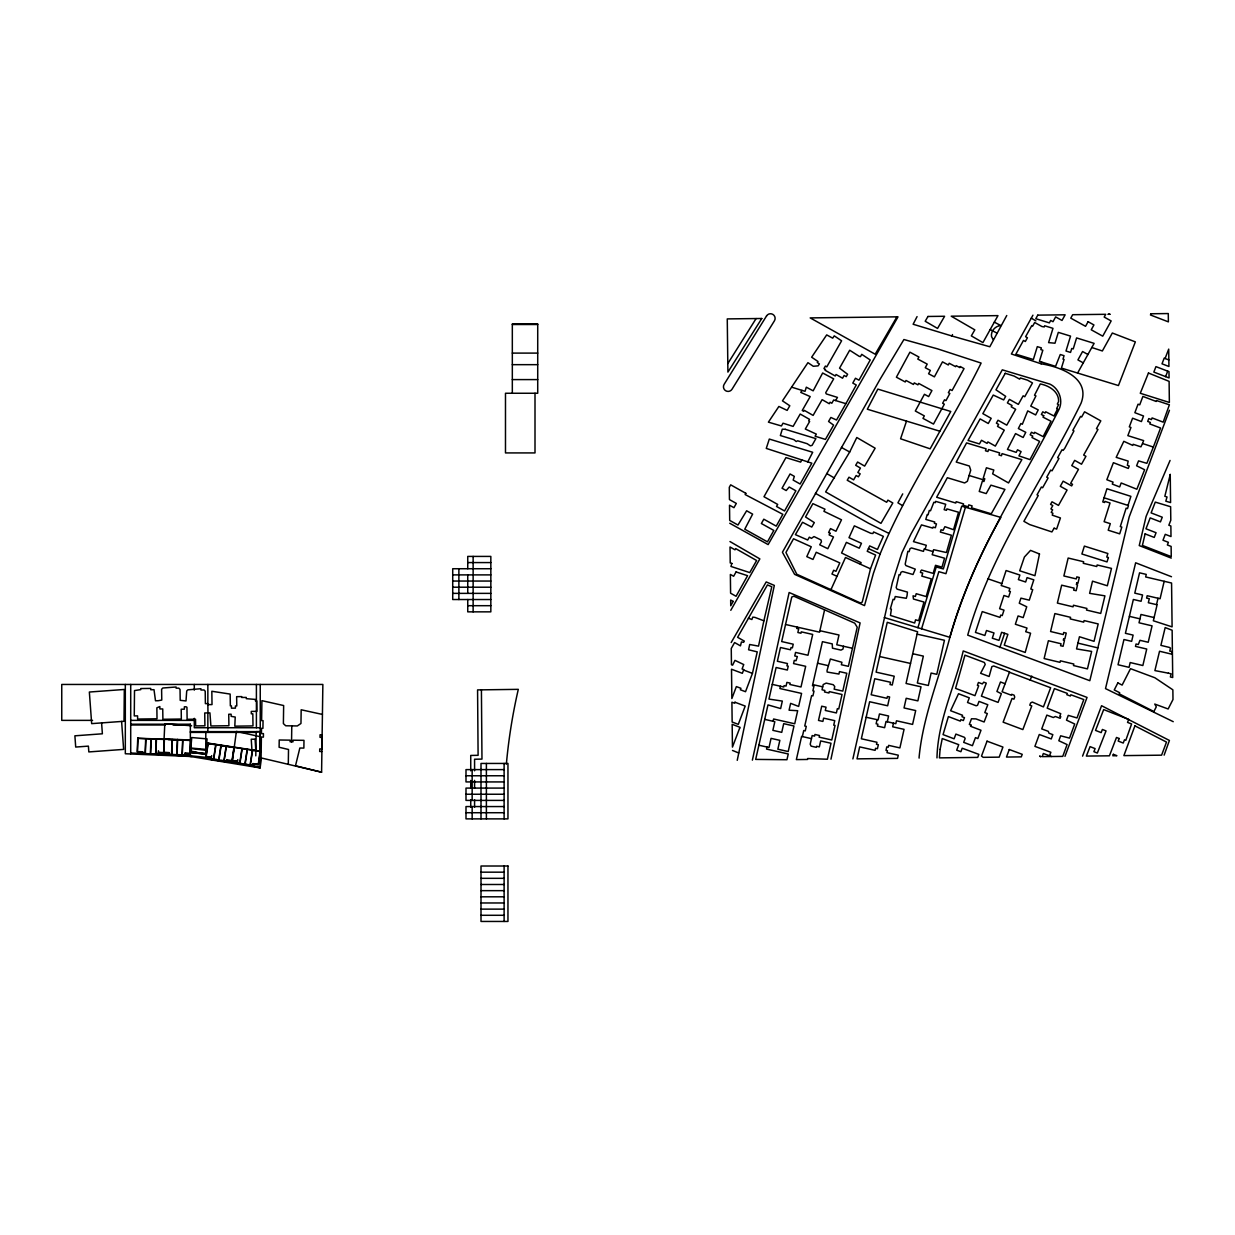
<?xml version="1.0" encoding="UTF-8"?>
<svg xmlns="http://www.w3.org/2000/svg" width="1235" height="1235" viewBox="0 0 1235 1235"><rect width="100%" height="100%" fill="white"/><g stroke="black" fill="none" stroke-linecap="round" stroke-linejoin="round"><path stroke-width="1.5" d="M261.094 757.719L261.388 737.079L263.395 737.11L263.441 733.636L261.434 733.621L261.527 728.295L262.931 728.326L263.055 720.653L261.619 720.638L261.913 700.662L283.649 705.54L283.386 723.617L285.733 725.779L297.326 725.948L300.969 723.478L301.17 709.77L322.412 714.432M288.295 764.141L288.511 749.491L279.11 747.268L279.218 739.997L290.117 740.151L290.101 741.772L291.553 741.803L292.988 741.818L293.019 740.197L303.98 740.352L303.872 748.086L299.843 748.024L295.489 765.793L321.594 772.199L322.86 684.452L61.75 684.452L61.75 720.375L92.579 720.375M291.553 741.803L291.784 725.871M255.784 755.851L256.201 731.629L260.045 731.691L259.612 757.781M936.979 757.904C937.766 720.854 954.809 686.506 963.238 650.938L1087.047 697.42L1064.971 756.345M137.749 738.159L137.208 751.822L142.473 752.022L142.411 753.751L158.559 754.384M137.996 738.422L137.486 751.575L142.735 751.775L142.673 753.504L150.361 753.798M142.395 753.813L142.473 752.022M145.112 753.597L145.684 738.715L137.733 738.406M145.359 753.612L145.946 738.731L156.197 739.132L155.625 754.014M150.361 754.06L150.948 738.669M150.608 754.076L151.21 738.684M155.872 754.014L156.459 739.148L164.409 739.456M158.451 750.756L158.312 754.168L150.624 753.813M158.559 754.446L158.636 752.64L168.886 753.041M163.637 752.841L164.178 738.978L190.838 740.012L190.298 754.415M163.885 752.856L164.425 738.978M169.087 754.523L169.164 752.594L163.9 752.393M171.542 754.415L172.113 739.533M171.788 754.431L172.375 739.549M176.775 754.878L177.377 739.487M177.037 754.894L177.639 739.503M182.054 754.832L182.626 739.95M182.301 754.832L182.888 739.966M184.741 755.141L184.818 753.196L190.066 753.396M190.051 753.659L190.591 739.997M168.423 753.582L168.825 752.841L168.825 754.77M168.809 753.582L168.825 754.847L184.988 755.403L185.435 753.473L185.034 754.23M189.912 754.415L190.314 753.674L184.802 753.412M217.067 759.525L205.797 757.564L207.989 743.13L260.508 751.173L258.439 764.681L253.237 763.894L252.959 765.669M205.797 757.564L206.199 756.823L211 758.367M226.962 760.868L227.363 760.127L226.962 760.868L232.18 761.609L234.125 747.129M163.977 740.954L164.811 723.725L191.626 725.779M190.545 751.497L191.749 737.557L207.094 738.87L205.813 753.767L198.187 752.64M190.483 752.208L190.869 748.039L206.199 749.413L205.828 753.597L190.483 752.208L197.353 752.486M234.094 748.41L236.394 731.413L260.523 736.786M261.419 758.383L260.137 767.815L232.303 761.64M206.106 756.607L208.206 743.424M227.101 759.88L226.731 761.841L210.737 759.386L211.123 757.441M211.664 755.619L211.031 759.17L218.657 760.281M213.454 759.479L215.708 744.767L207.835 743.563M213.701 759.525L215.955 744.798L226.113 746.357L223.859 761.069M218.61 760.528L220.941 745.307M218.873 760.575L221.204 745.353M224.106 761.115L226.36 746.403L234.233 747.607M226.885 759.587L226.514 761.486L218.904 760.312M231.948 760.822L233.971 747.561M234.341 747.422L232.35 760.436L237.552 761.223M237.799 759.618L237.274 762.998L244.9 764.11M239.698 763.307L241.952 748.595L207.881 743.3M239.945 763.354L242.199 748.626L252.357 750.185L250.103 764.897L245.148 764.141M244.854 764.357L247.185 749.136M245.117 764.403L247.448 749.182M258.192 764.65L260.261 751.142M737.233 760.328L774.33 585.421L766.209 581.932L731.182 642.54M763.878 620.788L758.537 646.121L749.691 644.5L748.58 649.78L757.24 651.864L752.439 673.384L745.523 691.708L740.367 689.763L740.923 688.296L736.369 686.598L731.861 698.562L731.506 669.231L742.343 673.322L743.763 669.602L742.081 668.984L743.748 664.569L734.979 660.37L732.587 665.171L731.46 664.739L731.259 648.468L734.609 642.555L740.46 645.859L741.432 641.953L743.609 642.323L744.319 641.104L737.604 637.306L767.46 584.911L771.798 586.748L763.878 620.788L754.878 617.376L752.779 617.13L751.883 619.522L748.41 618.21M830.97 759.185L860.1 622.919L789.134 592.507L752.377 760.142M852.891 758.923L892.349 582.596L901.951 552.724L910.982 533.983L1002.295 369.836L1049.843 384.1C1058.966 388.346 1063.32 400.001 1059.121 409.186C1021.098 484.398 972.285 555.225 949.869 637.337C939.542 677.228 922.993 715.929 919.102 757.209L919.118 758.12M866.167 717.242L877.035 719.665L876.124 723.787L877.869 724.173L877.437 726.103L884.615 727.693L886.004 721.502L895.807 723.695L896.471 720.792L912.588 724.405L915.691 710.573L904.035 707.948L904.946 703.842L906.197 698.284L917.867 700.878L921.017 686.814L906.058 683.464L917.605 631.78L887.255 622.317L876.109 672.149L894.217 676.209L892.241 685.024L890.003 684.53L890.512 682.26L874.766 678.741L871.169 694.765L887.008 698.315L887.425 696.494L889.617 696.972L887.656 705.787L869.641 701.742L861.351 738.777L876.943 742.266L876.479 744.304L878.347 744.72L877.437 748.734L875.553 748.302L875.106 750.34L859.683 746.897L857.013 758.861L897.552 758.383L898.262 755.187L887.023 752.671L887.456 750.71L886.004 750.371L886.792 746.882L888.243 747.206L888.644 745.369L899.898 747.901L904.051 729.345L892.673 726.798L893.476 723.17M811.472 738.638L801.608 736.415L796.359 759.602L807.489 759.463L807.705 758.537L827.388 759.232L831.001 743.254L820.673 740.923L819.33 746.882L816.597 746.28L816.366 747.329L811.102 746.141L810.206 744.211L812.167 735.566L814.591 736.106L814.961 734.47L819.5 735.504L819.129 737.141L831.757 739.997L835.03 725.439L833.733 725.146L834.752 720.653L823.621 718.152L822.88 721.425L818.496 720.422L821.723 706.188L826.045 707.176L825.304 710.465L836.388 712.95L837.361 708.643L838.75 708.967L842.023 694.471L829.272 691.6L828.963 692.989L824.517 691.986L824.872 690.458L822.031 689.794L823.22 684.545L826.184 683.109L833.255 684.715L834.752 686.537L834.15 689.161L842.795 691.106L846.809 673.26L839.491 671.608L838.936 674.048L827.157 672.041L827.049 670.481L830.368 659.011L841.915 662.3L841.359 664.739L848.383 666.329L857.213 627.241L854.728 623.166L793.843 596.212L791.759 597.014L785.553 624.478L797.023 627.071L796.714 628.461L798.69 628.908L797.872 632.521L800.975 633.215L801.283 631.857L812.692 634.435L807.983 655.245L795.556 652.42L794.753 655.97L797.347 656.572L796.019 660.74L794.29 660.354L793.549 663.581L805.668 666.313L801.006 686.984L789.86 684.483L790.184 683.109L786.896 682.384L786.062 686.073L784.086 685.626L783.762 686.984L772.276 684.391L768.973 699.087L782.326 701.079L780.644 708.566L767.985 704.907L755.681 759.402L786.942 759.726L788.254 753.967L766.549 749.074L767.012 747.052L769.004 747.499L771.057 738.36L779.856 740.352L777.849 749.213L788.208 751.544L793.982 725.995L783.7 723.664L781.74 732.355L772.863 730.348L774.824 721.672L764.712 719.372M887.286 721.78L888.582 715.991L879.459 713.953L878.116 719.912L877.035 719.665M785.553 624.478L781.693 641.567L793.225 644.191L792.391 647.866L791.017 647.557L790.508 649.78L780.474 647.51L777.371 661.25L787.451 663.535L786.942 665.866L788.223 666.159L787.359 670.034L776.105 667.502L772.276 684.391M780.412 686.228L779.887 688.528L801.577 693.422L798.644 706.435L790.632 703.363L789.072 710.202L797.671 710.712L794.722 723.772L773.604 719.002L773.095 721.271M797.023 627.071L819.561 632.166L824.532 610.121M802.349 736.585L803.738 730.549L805.251 730.888L806.27 726.365L804.757 726.01L811.611 695.629L812.908 695.907L814.004 691.091L812.877 690.844L813.958 686.104L812.46 685.765L822.433 641.66L832.251 643.883L832.467 648.174L840.958 650.104L842.918 649.147L843.567 646.275L852.474 648.298M1154.108 617.562L1140.97 614.474L1139.025 622.78L1152.07 625.852L1148.21 642.262L1139.967 640.317L1138.3 644.531L1136.046 644.006L1135.49 646.399L1146.728 649.023L1142.854 665.526L1130.179 662.547L1129.052 667.348L1118.03 664.754L1123.958 639.529L1131.646 641.336L1133.112 635.099L1125.409 633.308L1133.36 599.469L1141.078 601.275L1142.56 594.977L1134.78 593.14L1139.55 572.824L1146.25 574.399L1145.663 576.946L1171.567 583.028L1172.092 626.871L1153.351 620.773L1157.102 604.779L1148.334 602.726L1149.291 598.713L1146.605 598.08L1147.176 595.718L1160.082 598.743L1164.173 581.299M1156.516 604.656L1158.013 598.249M1077.923 643.111L1076.55 648.931L1091.632 651.416L1087.448 668.891L1073.477 665.557L1073.832 664.029L1060.386 660.818L1060.016 662.346L1044.131 658.548L1048.391 640.733L1061.035 643.759L1060.572 645.72L1063.073 646.306L1064.477 640.456L1063.32 640.178L1063.675 638.649L1064.832 638.927L1066.237 633.061L1063.736 632.474L1063.242 634.543L1050.584 631.517L1054.875 613.579L1070.575 617.33L1070.205 618.905L1083.697 622.131L1084.083 620.572L1098.193 623.937L1094.04 641.336L1079.452 636.751L1077.923 643.111L1097.853 647.896L1129.207 516.878L1169.452 410.282M1097.853 647.896L1089.81 680.701L967.715 635.13C991.211 551.489 1043.313 480.446 1081.073 403.181C1090.783 377.956 1060.495 366.888 1041.151 363.8L1041.584 362.04L1039.407 361.376L1042.834 350.215L1040.843 349.613L1041.367 347.884L1037.307 346.649L1033.355 359.524L1015.865 354.167L1023.475 340.443L1025.343 341.493L1027.427 337.742L1025.59 336.723L1031.765 325.623L1032.661 326.133L1034.683 322.505L1041.954 326.549L1044.285 326.92L1044.625 325.778L1052.976 328.34L1048.592 342.62L1054.983 343.222L1058.318 332.369L1070.544 336.105L1065.99 351.018L1070.544 352.423L1071.748 348.502L1073.23 348.934L1076.596 337.927L1094.117 343.361L1077.599 373.047L1061.421 368.076L1064.076 359.478L1062.995 359.153L1064.045 355.68L1060.278 354.522L1055.57 366.332L1041.584 362.04M830.954 589.666L845.496 557.494L860.378 564.225L861.104 562.62L841.591 552.971L846.376 542.366L859.251 548.186L861.459 543.307L849.001 537.673L854.342 525.848L870.876 533.319L872.929 533.505L873.624 531.961L883.365 536.361L877.452 549.452L869.656 545.916L867.232 551.289L875.6 555.071L870.505 568.81L862.246 602.093L860.409 602.958L796.791 574.229L785.923 552.493L793.534 538.769L811.256 546.765L806.795 556.645L812.985 559.44L816.227 552.261L839.785 562.898L835.971 571.311L833.671 570.261L831.958 574.013L837.006 576.297M1006.757 315.512L989.806 346.757L952.062 336.043L952.478 334.561M925.138 549.282L926.281 545.283L913.468 541.625L921.464 524.89L932.795 528.117L933.104 527.083L935.343 527.731L936.454 523.902L934.37 523.3L934.741 521.988L925.802 519.426L927.192 514.578L928.056 514.81L929.307 510.441L930.511 510.781L933.861 502.259L935.281 502.66L935.651 501.364L945.717 504.266L944.158 509.685L946.473 510.333L946.89 508.897L958.53 512.232L953.543 529.707L944.914 526.681L943.061 530.355L941.024 529.769L940.36 532.069L951.398 535.234L946.427 552.539L933.629 549.683L932.193 554.7L944.543 558.22L941.981 567.158L935.512 565.321L933.181 573.38L921.588 570.061L920.878 570.802L920.415 572.423L922.699 573.086L921.819 576.127L931.252 578.844L926.173 596.567L916.2 593.711L915.397 596.474L913.051 595.81L913.452 599.037L923.981 602.047L918.639 620.696L915.567 619.816L914.656 623.011L890.466 615.447L891.377 609.164L890.342 608.87L893.09 599.299L894.356 599.654L895.251 596.536L906.289 598.296L907.03 595.749L907.432 592.09L897.089 589.141L896.178 587.598L899.065 574.615L900.192 574.923L900.963 572.284L902.584 571.543L913.005 574.507L915.274 569.15L905.934 565.584L905.178 564.148L907.864 551.335L909.13 551.674L909.979 548.695L911.492 547.939L923.471 551.366L924.135 549.004L933.089 551.582M965.415 507.261L945.948 573.688L938.832 571.682L921.588 628.8M917.914 627.689L936.238 566.958L943.324 568.949L961.71 506.18L1000.859 517.419A556.769 556.769 0 0 0 949.869 637.337L884.291 617.546M969.12 475.506L970.725 470.195L969.351 466.012L956.23 462.044L966.588 442.902L986.086 448.799L985.484 450.775L987.938 451.531L988.556 449.54L999.64 452.905L999.007 454.989L1001.446 455.746L1002.079 453.631L1021.87 459.621L1008.532 482.947L992.647 473.854L993.82 470.01L986.41 467.772L983.23 478.269L984.774 478.748L984.372 480.106L983.94 481.511L982.396 481.048L979.232 491.468L986.209 493.583L990.918 485.154L1004.935 489.4L991.273 513.791L971.513 507.817L972.099 505.887L968.765 504.883L968.194 506.798L963.099 505.254L963.516 503.895L956.183 501.672L955.766 503.046L936.655 497.257L947.338 477.713L964.643 482.947L967.375 481.295L969.12 475.506L984.372 480.106M1128.018 505.393L1130.889 496.346L1106.93 488.751L1102.747 501.935L1104.569 502.506L1104.908 501.379L1110.033 503L1104.105 521.695L1110.296 523.655L1108.212 530.216L1119.682 533.844L1121.828 527.083L1120.284 526.604L1126.135 508.156L1127.493 508.588L1128.466 505.547L1104.059 497.798M1001.832 583.568L1001.199 585.529L1009.89 588.385L1009.01 591.117L1010.4 591.565L1008.625 597.014L1003.947 595.486L999.609 608.716L1003.993 610.152L1002.218 615.601L1000.736 615.107L999.979 617.392L982.257 611.587L975.434 632.413L984.866 635.485L986.503 630.514L994.005 632.968L992.307 638.202L998.976 640.378L1001.616 632.305L1007.883 634.358L1004.256 645.118L1025.204 652.45L1030.577 633.231L1025.698 631.702L1027.011 628.059L1015.355 624.246L1018.088 615.941L1023.182 617.623L1026.733 606.786L1019.276 603.22L1020.928 598.141L1029.28 600.164L1032.722 589.651L1030.808 589.049L1033.818 579.832L1027.072 577.625L1025.652 582.009L1018.381 579.616L1019.878 575.047L1006.093 570.539L1001.832 583.568L987.907 578.798M906.475 421.212L900.577 438.78L930.14 448.83L950.78 411.487L877.838 389.102L867.325 409.217L939.773 431.185M1004.626 633.293L999.825 647.557M880.138 553.898L873.392 573.426L864.515 605.598L794.614 574.368L782.419 552.246L879.938 379.485L903.912 339.532L937.597 348.872L981.115 363.075C949.345 427.603 907.509 487.269 880.138 553.898L868.437 548.602M1170.07 460.439L1146.126 516.354L1139.241 545.577L1171.259 558.096M1164.126 755.141L1169.421 740.46L1101.574 705.725L1082.57 756.129M1049.565 755.805L1050.861 752.285L1034.899 746.372L1039.283 734.501L1051.263 738.931L1052.837 734.64L1048.963 733.189L1048.283 731.336L1041.722 728.912L1046.832 715.111L1053.332 717.52L1055.323 716.501L1060.155 718.291L1060.772 716.64L1059.784 716.285L1060.757 713.691L1047.187 708.164L1054.412 688.621L1067.287 693.391L1066.808 694.688L1070.39 696.015L1070.853 694.78L1083.805 699.566L1076.997 717.952L1068.275 715.358L1066.5 720.144L1074.728 724.019L1069.51 738.113L1060.649 735.813L1058.827 740.738L1067.102 744.582L1062.748 756.376L1042.201 756.623L1043.343 753.504L1051.464 756.499M1005.105 683.727L1009.535 671.933L993.681 665.974L991.859 666.653L989.127 676.487L980.605 673.307L985.237 664.399L984.326 662.454L964.952 655.167L955.566 688.374L974.955 695.66L978.676 685.795L977.379 685.317L978.444 682.476L982.319 683.928L983.739 682.168L986.286 683.125L981.408 696.123L998.081 702.391L1001.353 693.715L996.923 691.461L1000.489 681.982L1005.105 683.727L1002.079 691.739L1011.357 695.228L1011.712 694.302L1014.136 695.197L1014.722 697.08L1013.92 699.18L1012.036 698.47L1003.129 722.166L1022.858 729.576L1031.765 705.911L1029.789 705.17L1030.623 702.962L1032.29 702.051L1043.436 706.914L1050.645 687.741L1009.412 672.257M1153.351 447.055L1160.576 428.02L1149.8 423.945L1150.372 422.447L1147.701 421.428L1148.797 418.572L1151.452 419.576L1152.085 417.924L1163.185 422.154L1169.391 404.802L1156.547 400.557L1156.192 401.468L1142.9 396.42L1139.72 404.833L1138.053 404.2L1134.857 412.691L1143.533 415.994L1141.433 421.567L1132.588 418.202L1129.299 426.862L1130.951 427.495L1127.848 435.646L1143.641 440.602L1142.529 443.519L1140.924 446.838L1133.159 444.291L1132.788 445.434L1123.819 441.312L1116.193 457.351L1128.157 461.087L1127.37 465.286L1129.222 466.012L1128.296 468.435L1113.399 462.693L1106.838 479.736L1113.059 482.129L1112.303 484.089L1119.666 486.93L1121.179 482.978L1136.848 489.23L1144.629 469.732L1136.601 465.78L1138.546 460.887L1146.867 463.326L1153.351 447.055L1142.529 443.519M1165.608 376.629L1167.723 371.164L1168.989 371.642L1169.066 377.941L1153.845 372.09L1155.945 366.625L1167.723 371.164M1165.084 358.49L1168.711 349.119L1168.928 366.486L1162.012 363.816L1164.188 358.15L1168.85 359.941M1030.144 680.037L1031.796 676.116M807.767 461.859L812.692 452.272L769.312 439.058L766.271 448.413L811.827 463.187L800.141 483.996L793.163 480.091L794.337 476.37L790.06 473.962L782.048 488.226L786.186 490.542L789.196 487.038L795.88 490.804L784.565 510.981L776.522 506.458L777.679 504.42L763.986 496.717L785.954 457.598L800.635 462.106L801.855 459.945M917.065 316.608L913.128 324.249L952.062 336.043M1041.151 363.8L1011.388 353.982L1032.939 315.187M990.192 329.56L997.973 315.62L951.212 316.191L974.816 329.868L971.327 335.889L982.921 342.604L990.192 329.56L996.815 333.033M902.723 493.877L897.922 502.83L902.569 505.64M845.882 403.675L856.256 384.996L852.798 383.082L855.469 378.25L858.973 380.195L870.227 359.972L861.737 354.337L860.471 356.622L859.189 356.328L849.695 350.231L839.553 368.169L847.596 374.267L846.253 376.66L844.138 375.455L842.563 378.203L836.064 374.514L835.23 375.98L825.057 370.238L825.505 369.45L823.961 368.57L825.381 366.069L826.786 366.857L841.606 340.798L834.258 335.858L832.699 338.158L826.694 334.901L811.642 357.208L818.002 361.5L817.308 362.534L819.407 363.939L818.126 365.853L813.294 366.286L807.937 362.673L782.465 400.85L789.798 405.759L787.143 410.39L778.884 406.454L768.402 422.154L781.431 425.967L783.021 423.204L793.117 426.399L800.203 414.034L809.542 419.375L808.663 420.934L809.635 421.49L805.313 429.024L816.32 434.118L815.1 436.233L825.428 439.413L833.594 425.118L828.577 421.459L830.877 417.461L836.527 420.023L845.882 403.675L833.702 399.97L831.819 403.243L830.105 402.239L829.256 403.721L822.124 399.646L813.109 415.408L804.294 410.36L803.723 411.332L802.241 410.483L810.191 396.589L800.789 392.406L801.963 390.368M730.796 610.306L759.849 558.899L729.962 541.548M898.015 316.839L768.139 544.589L729.746 523.254M849.695 452.01L825.628 491.916L880.972 523.362L892.828 502.969L887.903 500.144L886.668 502.259L847.225 480.23L849.001 477.204L853.617 479.875L856.164 475.521L858.402 476.818L860.162 473.823L857.846 472.48L860.44 468.065L855.685 465.286L857.599 462.029L864.639 466.104L875.152 448.197L856.797 437.514L849.695 452.01L841.421 447.425M835.601 400.557L837.469 397.408L826.292 393.919L825.706 392.73L833.687 378.852L822.649 373.001L813.17 390.831L806.316 387.188L805.035 391.325L791.774 387.203M756.113 318.553L727.801 363.599M101.594 722.907L124.009 721.271L124.318 689.47L89.352 692.032L91.668 723.633L101.594 722.907L102.381 733.791L74.887 735.813L75.706 747.052L88.395 746.125L88.827 751.93L123.639 749.398L121.601 721.441M190.344 724.219L190.391 756.468L260.245 767.938L260.245 758.383M207.866 704.645L212.019 704.583L211.833 691.26L230.158 694.085L230.343 705.864L231.424 705.864L231.454 708.18L235.437 708.149L235.406 705.972L236.78 705.957L236.641 696.663L241.69 696.602L241.705 697.482L246.259 697.42L246.274 698.67L255.413 699.427L255.429 700.893L256.772 700.878L256.911 711.345L251.276 711.422L251.307 713.815L252.82 713.799L252.99 725.918L234.804 726.18L235.221 717.056L231.161 716.331L231.13 714.216L228.737 714.247L228.907 725.732L210.892 725.979L209.935 712.888L204.732 712.965L204.917 725.81L195.624 725.933L195.516 719.202L187.118 719.31L186.948 707.254L186.037 706.775L184.355 706.806L184.385 709.183L181.205 709.23L181.329 719.032L162.897 719.295L162.742 708.936L159.871 708.952L159.84 706.513L156.86 707.84L157.015 718.785L137.625 719.063L137.579 715.868L134.26 715.914L134.507 690.566L140.775 689.624L140.775 688.543L150.732 688.42L150.747 689.732L154.005 689.686L155.502 700.77L158.142 700.724L161.77 700.06L161.6 689.315L162.819 688.003L176.096 687L176.111 688.173L178.859 688.142L180.048 689.485L180.202 700.322L186.006 700.955L186.717 690.982L187.874 689.84L200.919 688.713L200.95 690.01L204.053 689.979L205.211 691.183L205.38 703.641L207.85 703.61L207.974 712.919M512.324 324.512L537.719 324.512M512.324 353.102L537.719 353.102M512.324 364.665L537.719 364.665M512.324 379.593L537.719 379.593M467.741 562.573L490.835 562.573M490.835 568.733L452.72 568.733L452.72 599.531L490.835 599.531M452.72 574.892L490.835 574.892M452.72 581.052L490.835 581.052M452.72 587.212L490.835 587.212M452.72 593.371L490.835 593.371M467.741 605.69L490.835 605.69M130.709 720.375L194.296 720.375M130.709 724.219L190.391 724.219M130.709 724.991L165.367 724.991M173.07 724.991L190.391 724.991M260.245 727.739L194.296 727.739L194.296 718.338M190.391 731.629L260.245 731.629M190.391 732.401L256.494 732.386M190.391 756.468L125.322 753.751L125.322 684.452M504.112 769.606L465.996 769.606L465.996 781.925L504.112 781.925M465.996 775.765L504.112 775.765M504.112 788.084L465.996 788.084L465.996 800.404L504.112 800.404M465.996 794.244L504.112 794.244M504.112 806.563L465.996 806.563L465.996 818.882L507.956 818.882L507.956 763.446L481.002 763.446L481.002 818.882M465.996 812.723L504.112 812.723M481.002 872.172L504.112 872.172M481.002 878.332L504.112 878.332M481.002 884.492L504.112 884.492M481.002 890.651L504.112 890.651M481.002 896.811L504.112 896.811M481.002 902.97L504.112 902.97M481.002 909.13L504.112 909.13M481.002 915.289L504.112 915.289M321.903 751.513L319.695 751.482L319.741 748.935L321.918 748.981L322.088 737.388L320.019 737.357L320.066 734.779L322.119 734.81M137.749 738.221L190.838 740.274M168.253 739.595L172.097 739.75M172.36 739.765L182.626 740.151M182.873 740.166L190.823 740.475M158.389 752.377L169.149 752.794M185.049 753.674L190.314 753.875M169.102 754.323L176.79 754.678M177.053 754.631L184.741 754.925M168.825 754.57L184.988 755.202M130.709 753.01L148.046 753.782M151.89 753.952L174.999 754.971M180.773 755.233L190.391 755.666M163.329 754.338L192.058 756.53M190.391 755.774L205.797 757.348M190.807 748.534L206.106 750.324M190.159 752.393L205.643 754.214M205.658 750.417L205.998 751.559M197.26 752.501L190.591 750.988M260.477 751.436L252.604 750.232L250.35 764.944L252.758 765.314L253.021 763.601L258.223 764.388M206.214 756.422L211.417 757.225M205.921 756.638L211.308 757.395M226.777 759.772L237.259 761.439L236.981 763.215L252.974 765.607M210.753 759.324L226.839 761.655M220.818 760.173L260.245 767.012M917.08 634.142L944.435 640.27L936.794 674.325L931.113 673.06L928.334 685.471L917.343 683.001L923.348 656.109L912.696 653.716M879.598 656.526L910.519 663.442M819.901 630.699L838.982 635.006L836.774 644.763L843.567 646.275M758.877 745.214L767.012 747.052M817.555 663.226L828.16 665.619M812.738 684.576L822.695 686.845M1129.392 616.358L1139.951 618.843M321.594 772.199L260.245 757.719L260.245 684.452M1077.599 373.047L1118.447 385.552L1135.351 341.879L1112.334 333.018L1102.361 350.972L1091.802 347.514M743.593 670.034L752.439 673.384M1171.49 576.73L1135.644 562.789L1105.51 688.605L1173.25 721.688M732.494 750.448L738.715 752.964M860.378 564.225L870.505 568.81M888.413 533.149L868.514 523.208L815.393 493.305M994.329 322.134L1000.859 325.592C995.379 325.824 990.563 331.119 991.551 336.646L993.202 339.625M1083.265 362.874L1077.923 359.91L1082.586 351.527L1087.927 354.507M826.647 473.514L834.443 478.038M1031.318 318.151L1035.856 320.868M205.859 750.834L205.998 754.184L190.514 752.362L190.375 749.012M481.418 689.856L481.974 759.093L474.58 759.232L474.58 770.779M535.002 393.255L535.002 452.921L505.486 452.921L505.486 393.255L537.719 393.255L537.719 323.894L512.324 323.894L512.324 393.255M504.112 763.446L504.112 818.882M504.112 866.013L504.112 921.449M486.389 763.446L486.389 818.882M474.58 780.396L474.58 788.1M474.58 799.647L474.58 807.335M473.129 556.414L473.129 611.85M472.156 769.606L472.156 800.404M472.156 806.563L472.156 818.882M470.736 770.825L470.736 755.449L478.099 755.311L477.575 689.902L518.299 689.346A556.769 556.769 0 0 0 506.365 764.064M470.736 780.443L470.736 788.131M470.736 799.663L470.736 807.35M467.741 568.733L467.741 556.414L490.835 556.414L490.835 611.85L467.741 611.85L467.741 599.531M467.741 574.892L467.741 593.371M458.88 568.733L458.88 599.531M256.401 684.452L256.401 727.739M207.85 684.452L207.85 705.154M207.85 712.688L207.85 731.629M205.797 731.629L205.797 750.618M205.797 753.52L205.797 758.213M194.296 684.452L194.296 690.118M130.709 684.452L130.709 753.751M940.097 749.398L939.403 757.873L977.734 757.395L978.846 754.369L962.188 748.225L960.892 751.714L956.693 750.17L958.73 744.659L942.243 738.561L940.097 749.398M1039.484 553.99L1034.945 575.695L1019.709 570.802L1024.417 557L1030.546 550.378L1039.484 553.99M1076.75 583.028L1076.38 584.572L1077.553 584.834L1076.148 590.716L1073.632 590.114L1074.11 588.153L1061.668 585.174L1057.376 603.081L1073.061 606.833L1073.447 605.227L1086.893 608.438L1086.507 610.059L1100.709 613.44L1104.924 595.857L1089.61 593.34L1092.512 581.16L1107.332 585.776L1111.485 568.393L1097.128 564.966L1096.773 566.525L1083.265 563.299L1083.651 561.74L1068.151 558.035L1063.875 575.973L1076.318 578.922L1076.796 576.869L1079.297 577.471L1077.908 583.306L1076.75 583.028M1145.107 533.89L1142.406 545.438L1171.243 556.615L1171.12 546.426L1167.368 544.975L1168.387 542.319L1162.984 540.235L1165.269 534.323L1170.996 536.546L1170.873 526.002L1168.85 525.23L1170.795 520.228L1170.626 506.736L1155.281 502.105L1151.113 512.895L1162.274 517.218L1160.452 521.865L1150.186 517.897L1145.972 528.796L1156.068 532.717L1154.246 537.426L1145.107 533.89M1168.403 673.183L1154.895 670.59L1159.542 651.246L1171.521 654.118L1172.108 651.648L1169.761 651.077L1170.487 648.113L1169.313 647.402L1160.9 645.365L1165.176 627.596L1172.139 630.236L1172.71 677.521L1170.379 676.965L1171.135 673.831L1168.403 673.183M1170.24 474.456L1164.837 496.3L1167.044 496.964L1165.809 501.178L1170.579 502.583L1170.24 474.456M785.259 429.317L782.295 429.193L780.366 435.538L793.873 439.645L796.235 441.512L797.64 440.802L807.196 443.705L810.376 445.85L812.09 445.356L815.872 438.626L785.259 429.317M731.876 563.438L730.95 566.448L749.753 572.592L756.623 560.52L735.689 548.602L735.01 549.807L730.024 546.981L730.225 562.928L731.876 563.438M1108.382 557.572L1107.023 561.91L1081.891 553.99L1084.376 546.102L1107.872 553.512L1106.761 557.047L1108.382 557.572M1054.103 528.21L1051.896 531.93L1029.666 524.566L1023.892 521.324L1038.249 495.497L1037.029 494.834L1041.383 487.038L1042.633 487.732L1048.098 477.976L1046.724 477.204L1050.692 470.087L1052.035 470.828L1058.966 458.447L1057.623 457.676L1062.054 449.756L1063.134 450.389L1064.771 448.274L1073.941 430.938L1072.829 430.305L1080.579 416.427L1081.644 417.013L1084.562 411.795L1100.802 420.873L1096.464 428.638L1097.961 429.487L1083.682 455.051L1085.936 456.317L1081.52 464.206L1074.666 460.362L1071.764 465.58L1078.479 469.346L1070.683 483.286L1072.536 484.321L1071.64 485.911L1063.15 481.171L1060.309 486.281L1067.071 490.063L1058.488 505.408L1052.019 501.796L1050.584 504.343L1052.776 505.563L1050.923 508.913L1052.637 509.854L1051.232 512.371L1052.884 513.281L1052.251 515.165L1060.433 517.944L1056.635 529.089L1054.103 528.21M734.995 702.236L734.624 703.224L731.907 702.206L732.154 722.027L738.298 724.343L745.199 706.08L734.995 702.236M1039.685 756.221L1040.796 756.638L1039.685 756.221M987.043 741.17L981.516 756.067L983.168 757.333L999.177 757.148L1002.928 747.067L987.043 741.17M1009.273 749.521L1006.479 757.055L1021.283 756.87L1022.225 754.323L1009.273 749.521M1134.919 725.856L1123.881 755.619L1161.595 755.172L1166.504 742.081L1134.919 725.856M971.003 725.068L970.54 726.273L980.991 730.255L977.842 738.561L975.465 737.65L972.424 745.693L963.686 742.358L965.168 738.484L964.412 737.326L955.89 734.084L954.099 738.808L943.061 734.609L948.387 716.578L960.321 721.116L960.907 719.619L963.346 720.561L964.458 717.643L962.019 716.701L962.544 715.266L950.595 710.712L958.514 693.73L969.29 697.837L967.53 702.499L976.144 705.772L977.533 705.293L979.015 701.387L987.799 704.722L984.804 712.595L987.336 713.552L984.125 721.996L975.974 718.894L971.482 718.77L969.336 724.451L971.003 725.068M739.688 728.063L732.448 747.113L732.17 724.327L739.981 727.292L739.688 728.063M1119.172 738.515L1118.184 741.062L1123.233 743.038L1124.498 739.796L1125.795 740.321L1131.6 723.972L1127.54 722.398L1128.713 719.403L1103.689 709.585L1095.538 730.41L1101.172 732.617L1102.392 729.468L1106.035 730.904L1097.344 753.026L1093.901 751.683L1095.105 748.611L1090.073 746.619L1086.368 756.082L1109.416 755.805L1116.502 737.465L1119.172 738.515M1113.352 754.323L1112.797 755.758L1116.888 755.712L1113.352 754.323M1150.927 313.767L1150.449 314.971L1168.387 321.872L1168.279 313.551L1150.927 313.767M1148.457 373.016L1140.275 393.27L1169.36 402.456L1169.113 381.368L1148.457 373.016M829.951 533.149L829.117 534.879L833.486 536.978L827.821 548.711L819.716 544.789L821.46 541.825L821.028 539.957L813.988 536.546L811.472 538.367L809.342 537.163L807.705 540.004L795.417 534.647L802.534 522.266L811.75 527.067L814.313 522.606L805.544 516.986L812.892 503.633L824.965 509.19L823.93 511.321L841.498 519.796L835.971 531.251L830.507 528.595L828.623 532.517L829.951 533.149M1043.729 415.701L1043.004 417.152L1051.016 421.258L1043.158 436.619L1034.683 432.281L1034.035 433.562L1031.457 432.235L1030.16 434.782L1032.738 436.094L1032.012 437.53L1039.608 441.404L1029.975 459.621L1018.937 455.885L1021.098 451.639L1017.516 449.802L1016.204 452.365L1007.451 449.416L1015.541 433.593L1023.151 437.483L1025.776 432.312L1018.35 428.53L1020.897 423.528L1022.333 424.269L1027.736 410.9L1035.656 414.945L1038.218 409.896L1030.762 406.099L1035.933 395.926L1034.529 395.215L1040.287 383.931C1049.024 385.644 1058.982 391.526 1058.596 401.56L1057.33 404.015L1058.611 404.663L1056.666 408.492L1057.577 408.97L1053.98 415.994L1045.736 411.78L1045.088 413.03L1042.741 411.842L1041.383 414.481L1043.729 415.701M1117.845 682.909L1114.248 689.948L1119.697 692.727L1119.142 693.792L1153.891 711.53L1156.3 706.806L1154.756 704.058L1168.14 708.983L1172.988 699.519L1172.864 689.825L1154.864 677.753L1130.504 668.675L1122.136 685.085L1117.845 682.909M960.351 366.563L959.811 367.582L956.183 365.653L955.628 366.687L949.206 363.26L948.295 364.973L942.49 361.855L934.401 376.86L928.581 373.742L930.356 370.438L925.277 367.721L927.207 364.109L917.806 359.076L918.917 357.023L909.917 352.176L896.394 377.2L905.24 381.955L906.027 380.473L913.437 384.455L914.286 382.896L917.898 384.841L918.686 383.421L931.931 390.584L928.658 396.574L924.428 394.289L915.32 411.008L924.336 415.886L922.977 418.372L933.49 424.068L944.327 404.185L942.629 403.274L944.513 399.8L945.964 400.588L949.823 393.471L948.372 392.699L950.116 389.473L952.077 390.538L964.041 368.617L960.351 366.563M745.832 493.305L745.153 494.556L782.836 514.316L776.244 526.125L763.801 519.194L761.377 523.516L773.82 530.448L767.46 541.856L744.767 529.197L752.624 514.13L746.635 510.781L737.974 525.029L729.7 520.414L729.514 505.192L733.945 507.678L736.322 503.417L729.453 499.588L729.298 487.316L730.672 484.846L745.832 493.305M1088.097 321.702L1085.55 326.318L1070.776 318.136L1072.675 314.709L1105.726 314.308L1104.183 317.071L1111.16 320.946L1102.732 336.167L1091.231 329.791L1093.932 324.944L1088.097 321.702M1109.91 314.261L1108.212 314.277L1109.91 314.261M1037.771 315.141L1035.794 318.707L1049.364 322.875L1050.692 320.452L1052.976 321.702L1055.647 316.916L1062.007 320.452L1065.141 314.801L1037.771 315.141M736.06 571.928L733.652 576.251L730.364 574.429L730.595 593.217L736.06 596.273L747.576 575.695L736.06 571.928M733.173 601.414L730.734 605.767L730.672 600.025L733.173 601.414M1005.259 373.294L995.981 389.843L1005.676 396.342L1003.669 399.908L993.249 395.061L982.844 413.632L991.18 418.325L988.278 423.497L980.127 418.912L968.039 440.447L979.448 443.936L981.501 440.277L987.074 443.38L987.892 441.929L995.333 446.097L1004.271 430.166L997.509 426.384L998.621 424.423L996.383 423.157L998.019 420.24L1006.772 425.149L1015.664 409.31L1011.249 406.824L1012.005 405.481L1007.405 402.903L1009.381 399.368L1018.35 404.385L1023.151 395.817L1024.757 396.713L1032.475 382.943L1027.582 380.195L1020.357 377.956L1019.662 379.16L1014.167 376.088L1005.259 373.294M927.979 316.469L925.2 321.27L937.55 328.433L944.605 316.268L927.979 316.469M896.934 316.839L875.183 354.213L810.191 317.904L896.934 316.839M766.534 315.944L724.142 384.332A4.631 4.631 0 0 0 725.64 390.723A4.631 4.631 0 0 0 732.031 389.226L774.422 320.822A4.631 4.631 0 0 0 772.925 314.431A4.631 4.631 0 0 0 766.534 315.944M761.779 318.491L727.909 372.09L727.261 318.908L761.779 318.491M255.089 739.225L251.245 739.225L251.971 750.479L255.815 750.479L255.089 739.225M507.956 866.013L481.002 866.013L481.002 921.449L507.956 921.449L507.956 866.013"/></g></svg>
